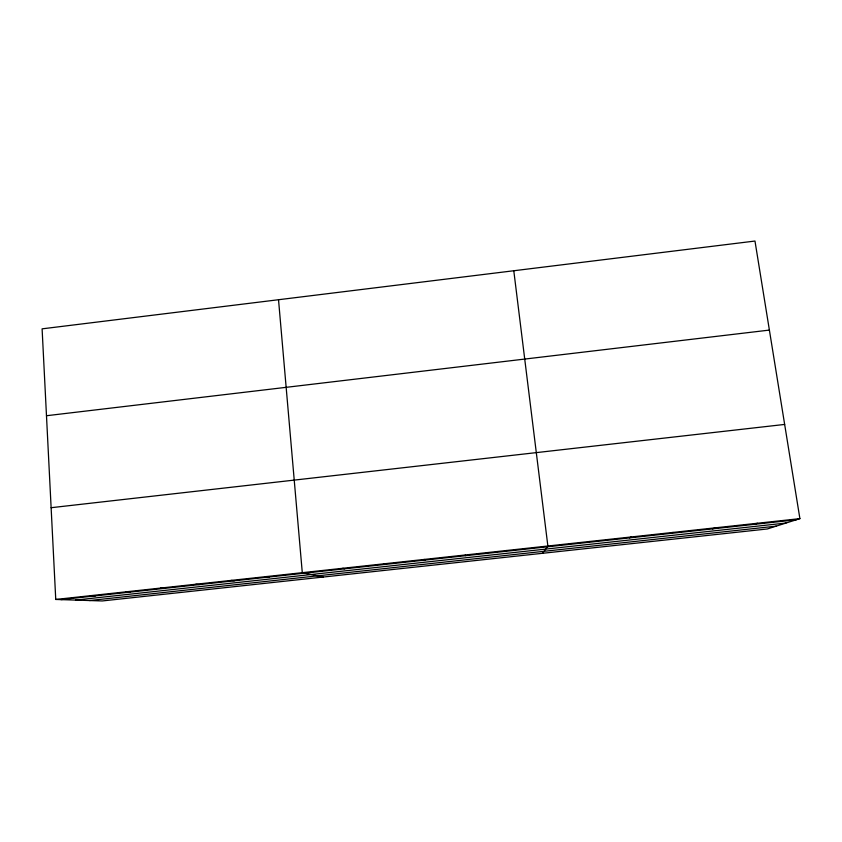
<?xml version="1.0" encoding="UTF-8"?>
<svg xmlns="http://www.w3.org/2000/svg" width="842" height="842" viewBox="0 0 842 842"><rect width="100%" height="100%" fill="white"/><g stroke="black" fill="none" stroke-linecap="round" stroke-linejoin="round"><path stroke-width="1.26" d="M506.41 551.268L506.495 550.5M542.648 553.289L547.868 546.005L513.788 270.745M588.326 542.374L589.421 541.501M629.553 537.901L631.153 536.964M670.948 533.407L673.063 532.418M712.521 528.892L715.153 527.839M754.285 524.356L757.432 523.25M799.9 518.64L767.262 528.976L102.24 600.956L55.751 599.451L42.1 328.843L754.979 241.044L799.9 518.64L55.751 599.451M46.489 415.727L769.388 330.085M51.12 507.705L784.66 424.431M60.971 599.62L796.227 519.809M75.506 600.083L785.996 523.04M89.505 600.546L776.177 526.155M90.578 595.662L95.399 595.883M125.532 591.873L129.952 592.126M160.622 588.063L164.622 588.369M195.839 584.232L199.438 584.59M231.182 580.401L234.371 580.791M266.672 576.549L269.44 576.991M323.17 577.044L302.289 572.676L278.523 299.72M342.778 568.276L344.641 568.824M383.447 563.866L384.826 564.466M424.284 559.425L425.178 560.077M465.3 554.973L465.71 555.688"/></g></svg>
